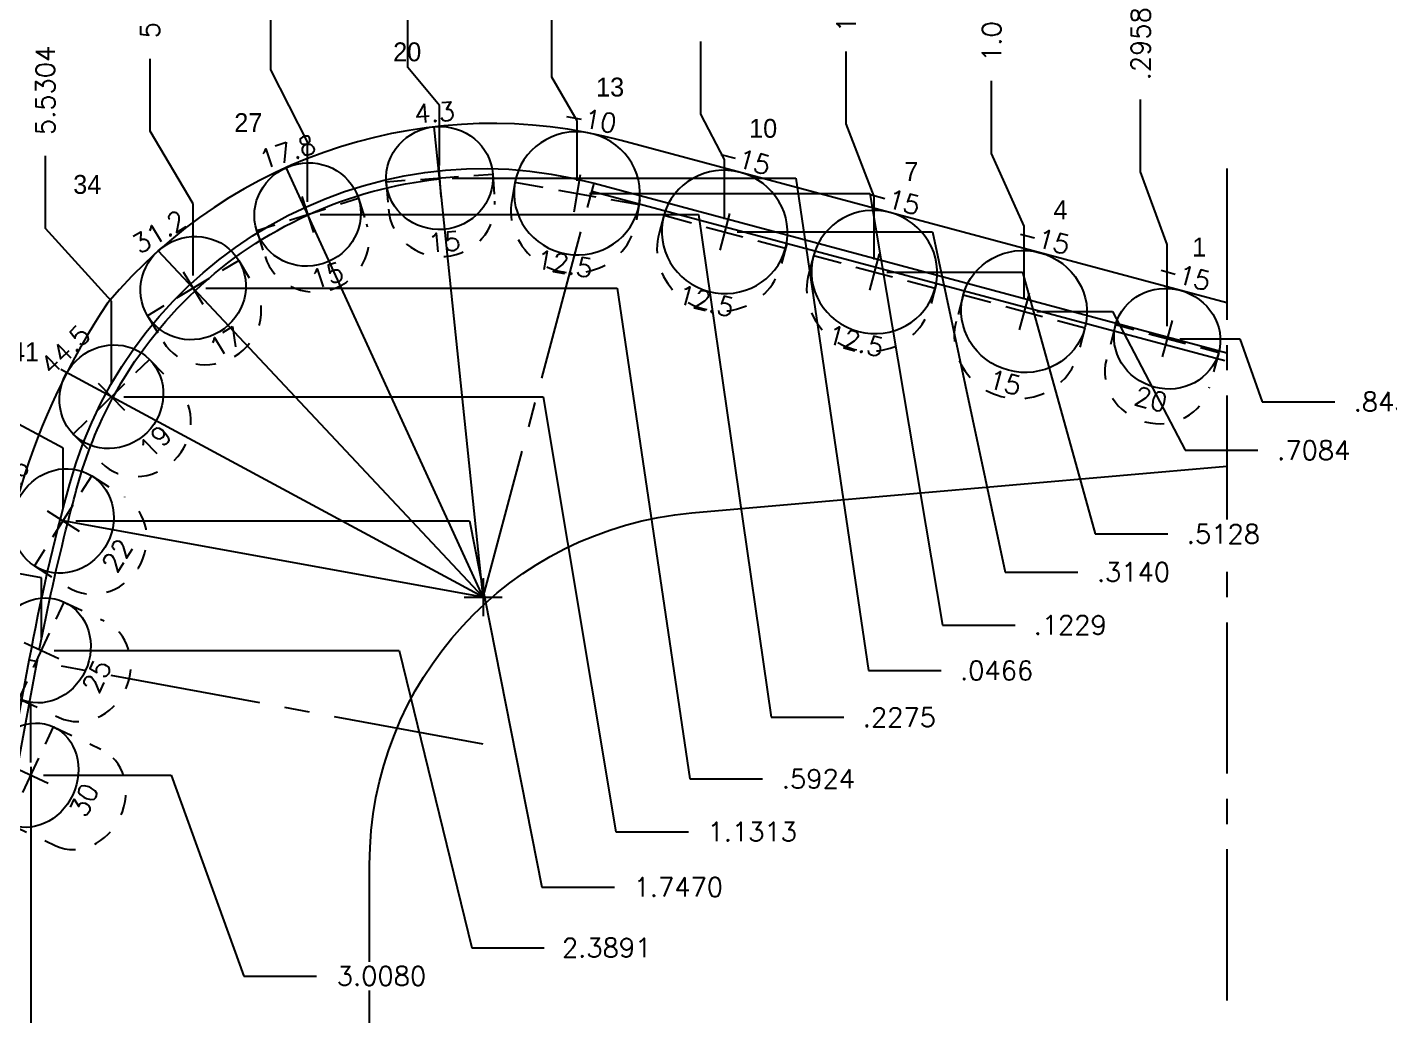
# Model space of a CAD drawing. Extents: x 34 to 102, y 11 to 33.
# Drawn here: x 37.39 to 44.15, y 25.53 to 30.43 of the extents above; entities that cross this region are included whole.
import ezdxf
from ezdxf.enums import TextEntityAlignment as Align

# ---------------------------------------------------------------- set-up
doc = ezdxf.new("R2010")
doc.units = 0
doc.header["$MEASUREMENT"] = 0
doc.header["$PDMODE"] = 35
doc.linetypes.add('CENTER2', pattern=[1.125, 0.75, -0.125, 0.125, -0.125])
doc.linetypes.add('HIDDEN2', pattern=[0.1875, 0.125, -0.0625])
doc.layers.get('0').update_dxf_attribs({"linetype": 'CONTINUOUS'})
doc.layers.get('Defpoints').update_dxf_attribs({"color": 10, "linetype": 'CONTINUOUS'})
for name, color, linetype in [('Blade1', 40, 'CONTINUOUS'), ('CDG-37977R1', 7, 'CONTINUOUS'), ('CLine', 5, 'CENTER2'), ('Dims', 4, 'CONTINUOUS')]:
    doc.layers.add(name, color=color, linetype=linetype)
doc.styles.add('RomanS', font='romans')
doc.dimstyles.get("Standard").update_dxf_attribs({"dimtxt": 0.094, "dimasz": 0.18, "dimexe": 0.0625, "dimexo": 0.0625, "dimgap": 0.09, "dimtad": 0, "dimtih": 1, "dimtoh": 1, "dimdec": 4, "dimzin": 4, "dimdsep": 46, "dimtxsty": 'RomanS', "dimcen": 0.09, "dimazin": 1, "dimtfac": 1, "dimtdec": 4, "dimtofl": 0, "dimtmove": 0, "dimatfit": 1, "dimfxl": 1, "dimtfill": 1, "dimtolj": 1, "dimtzin": 0, "dimarcsym": 0})

# ---------------------------------------------------------------- blocks, each defined once
blk = doc.blocks.new('CMark')
at = {"layer": 'CLine'}
for p, q in [((0, 0.094), (0, -0.094)), ((-0.094, 0), (0.094, 0))]:
    blk.add_line(p, q, dxfattribs=at)
blk = doc.blocks.new('1313@20')
for p, q in [((-0.1705, 0), (-0.2645, 0)), ((0.1707, 0), (0.2645, 0))]:
    blk.add_line(p, q)
at = {"color": 8, "linetype": 'HIDDEN2', "ltscale": 0.5}
blk.add_line((-0.2645, 0), (-0.2645, -0.1779), dxfattribs=at)
at = {"color": 8, "linetype": 'HIDDEN2', "ltscale": 0.5, "flags": 128}
blk.add_lwpolyline([(0.2645, 0), (0.2645, -0.1779)], dxfattribs=at)
blk.add_ellipse((0, 0), major_axis=(0.2645, 0), ratio=0.939693)
at = {"color": 8, "linetype": 'HIDDEN2', "ltscale": 0.5}
blk.add_ellipse((0, -0.1779), major_axis=(0.2645, 0), ratio=0.939693, start_param=3.141593, end_param=6.283185, dxfattribs=at)
blk.add_blockref('CMark', (0, 0))
at = {"style": 'RomanS'}
blk.add_text('20', height=0.094, dxfattribs=at).set_placement((0, -0.311), align=Align.MIDDLE_CENTER)
blk.add_attdef('ANG', text='', height=0.094, dxfattribs=at).set_placement((0, 0.2511), align=Align.BOTTOM_CENTER)
blk = doc.blocks.new('1613@12.5')
for p, q in [((-0.1705, 0), (-0.3125, 0)), ((0.1707, 0), (0.3125, 0))]:
    blk.add_line(p, q)
at = {"color": 8, "linetype": 'HIDDEN2', "ltscale": 0.5}
blk.add_line((-0.3125, 0), (-0.3125, -0.0904), dxfattribs=at)
at = {"color": 8, "linetype": 'HIDDEN2', "ltscale": 0.5, "flags": 128}
blk.add_lwpolyline([(0.3125, 0.0221), (0.3125, -0.0904)], dxfattribs=at)
blk.add_ellipse((0, 0), major_axis=(-0.3125, 0), ratio=0.97632, start_param=3.141593, end_param=9.424778)
at = {"color": 8, "linetype": 'HIDDEN2', "ltscale": 0.5}
blk.add_ellipse((0, -0.0904), major_axis=(-0.3125, 0), ratio=0.97632, start_param=0, end_param=3.141593, dxfattribs=at)
blk.add_blockref('CMark', (0, 0))
at = {"style": 'RomanS'}
blk.add_text('12.5', height=0.094, dxfattribs=at).set_placement((0, -0.355), align=Align.MIDDLE_CENTER)
blk.add_attdef('ANG', text='', height=0.094, dxfattribs=at).set_placement((0, 0.2975), align=Align.BOTTOM_CENTER)
blk = doc.blocks.new('1313@15')
for p, q in [((-0.1705, 0), (-0.2645, 0)), ((0.1707, 0), (0.2645, 0))]:
    blk.add_line(p, q)
at = {"color": 8, "linetype": 'HIDDEN2', "ltscale": 0.5}
blk.add_line((-0.2645, 0), (-0.2645, -0.1346), dxfattribs=at)
at = {"color": 8, "linetype": 'HIDDEN2', "ltscale": 0.5, "flags": 128}
blk.add_lwpolyline([(0.2645, 0), (0.2645, -0.1346)], dxfattribs=at)
blk.add_ellipse((0, 0), major_axis=(0.2645, 0), ratio=0.965926)
at = {"color": 8, "linetype": 'HIDDEN2', "ltscale": 0.5}
blk.add_ellipse((0, -0.1346), major_axis=(0.2645, 0), ratio=0.965926, start_param=3.141593, end_param=6.283185, dxfattribs=at)
blk.add_blockref('CMark', (0, 0))
at = {"style": 'RomanS'}
blk.add_text('15', height=0.094, dxfattribs=at).set_placement((0, -0.318), align=Align.MIDDLE_CENTER)
blk.add_attdef('ANG', text='', height=0.094, dxfattribs=at).set_placement((0, 0.2511), align=Align.BOTTOM_CENTER)
blk = doc.blocks.new('1313@17')
for p, q in [((-0.1705, 0), (-0.2645, 0)), ((0.1707, 0), (0.2645, 0))]:
    blk.add_line(p, q)
at = {"color": 8, "linetype": 'HIDDEN2', "ltscale": 0.5}
blk.add_line((-0.2645, 0), (-0.2645, -0.152), dxfattribs=at)
at = {"color": 8, "linetype": 'HIDDEN2', "ltscale": 0.5, "flags": 128}
blk.add_lwpolyline([(0.2645, 0), (0.2645, -0.152)], dxfattribs=at)
blk.add_ellipse((0, 0), major_axis=(0.2645, 0), ratio=0.956305)
at = {"color": 8, "linetype": 'HIDDEN2', "ltscale": 0.5}
blk.add_ellipse((0, -0.152), major_axis=(0.2645, 0), ratio=0.92388, start_param=3.141593, end_param=6.283185, dxfattribs=at)
blk.add_blockref('CMark', (0, 0))
at = {"style": 'RomanS'}
blk.add_text('17', height=0.094, dxfattribs=at).set_placement((0, -0.311), align=Align.MIDDLE_CENTER)
blk.add_attdef('ANG', text='', height=0.094, dxfattribs=at).set_placement((0, 0.2511), align=Align.BOTTOM_CENTER)
blk = doc.blocks.new('1313@19')
for p, q in [((-0.1705, 0), (-0.2645, 0)), ((0.1707, 0), (0.2645, 0))]:
    blk.add_line(p, q)
at = {"color": 8, "linetype": 'HIDDEN2', "ltscale": 0.5}
blk.add_line((-0.2645, 0), (-0.2645, -0.199), dxfattribs=at)
at = {"color": 8, "linetype": 'HIDDEN2', "ltscale": 0.5, "flags": 128}
blk.add_lwpolyline([(0.2645, 0), (0.2645, -0.199)], dxfattribs=at)
blk.add_ellipse((0, 0), major_axis=(0.2645, 0), ratio=0.945519)
at = {"color": 8, "linetype": 'HIDDEN2', "ltscale": 0.5}
blk.add_ellipse((0, -0.199), major_axis=(0.2645, 0), ratio=0.92388, start_param=3.141593, end_param=6.283185, dxfattribs=at)
blk.add_blockref('CMark', (0, 0))
at = {"style": 'RomanS'}
blk.add_text('19', height=0.094, dxfattribs=at).set_placement((0, -0.311), align=Align.MIDDLE_CENTER)
blk.add_attdef('ANG', text='', height=0.094, dxfattribs=at).set_placement((0, 0.2511), align=Align.BOTTOM_CENTER)
blk = doc.blocks.new('1313@22')
for p, q in [((-0.1705, 0), (-0.2645, 0)), ((0.1707, 0), (0.2645, 0))]:
    blk.add_line(p, q)
at = {"color": 8, "linetype": 'HIDDEN2', "ltscale": 0.5}
blk.add_line((-0.2645, 0), (-0.2645, -0.1948), dxfattribs=at)
at = {"color": 8, "linetype": 'HIDDEN2', "ltscale": 0.5, "flags": 128}
blk.add_lwpolyline([(0.2645, 0), (0.2645, -0.1948)], dxfattribs=at)
blk.add_ellipse((0, 0), major_axis=(0.2645, 0), ratio=0.927184)
at = {"color": 8, "linetype": 'HIDDEN2', "ltscale": 0.5}
blk.add_ellipse((0, -0.1948), major_axis=(0.2645, 0), ratio=0.927184, start_param=3.141593, end_param=6.283185, dxfattribs=at)
blk.add_blockref('CMark', (0, 0))
at = {"style": 'RomanS'}
blk.add_text('22', height=0.094, dxfattribs=at).set_placement((0, -0.318), align=Align.MIDDLE_CENTER)
blk.add_attdef('ANG', text='', height=0.094, dxfattribs=at).set_placement((0, 0.2511), align=Align.BOTTOM_CENTER)
blk = doc.blocks.new('1313@25')
for p, q in [((-0.1705, 0), (-0.2645, 0)), ((0.1707, 0), (0.2645, 0))]:
    blk.add_line(p, q)
at = {"color": 8, "linetype": 'HIDDEN2', "ltscale": 0.5}
blk.add_line((-0.2645, 0), (-0.2645, -0.2198), dxfattribs=at)
at = {"color": 8, "linetype": 'HIDDEN2', "ltscale": 0.5, "flags": 128}
blk.add_lwpolyline([(0.2645, 0), (0.2645, -0.2198)], dxfattribs=at)
blk.add_ellipse((0, 0), major_axis=(0.2645, 0), ratio=0.906308)
at = {"color": 8, "linetype": 'HIDDEN2', "ltscale": 0.5}
blk.add_ellipse((0, -0.2198), major_axis=(0.2645, 0), ratio=0.906308, start_param=3.141593, end_param=6.283185, dxfattribs=at)
blk.add_blockref('CMark', (0, 0))
at = {"style": 'RomanS'}
blk.add_text('25', height=0.094, dxfattribs=at).set_placement((0, -0.3022), align=Align.MIDDLE_CENTER)
blk.add_attdef('ANG', text='', height=0.094, dxfattribs=at).set_placement((0, 0.2511), align=Align.BOTTOM_CENTER)
blk = doc.blocks.new('1313@30')
for p, q in [((-0.1705, 0), (-0.2645, 0)), ((0.1707, 0), (0.2645, 0))]:
    blk.add_line(p, q)
at = {"color": 8, "linetype": 'HIDDEN2', "ltscale": 0.5}
blk.add_line((-0.2645, 0), (-0.2645, -0.26), dxfattribs=at)
at = {"color": 8, "linetype": 'HIDDEN2', "ltscale": 0.5, "flags": 128}
blk.add_lwpolyline([(0.2645, 0), (0.2645, -0.26)], dxfattribs=at)
blk.add_ellipse((0, 0), major_axis=(0.2645, 0), ratio=0.866025)
at = {"color": 8, "linetype": 'HIDDEN2', "ltscale": 0.5}
blk.add_ellipse((0, -0.26), major_axis=(0.2645, 0), ratio=0.866025, start_param=3.141593, end_param=6.283185, dxfattribs=at)
blk.add_blockref('CMark', (0, 0))
at = {"style": 'RomanS'}
blk.add_text('30', height=0.094, dxfattribs=at).set_placement((0, -0.2916), align=Align.MIDDLE_CENTER)
blk.add_attdef('ANG', text='', height=0.094, dxfattribs=at).set_placement((0, 0.2511), align=Align.BOTTOM_CENTER)
blk = doc.blocks.new('*D386')
at = {"layer": 'Defpoints', "color": 0, "transparency": 16777216}
for p in [(42.9123, 30.0755), (43.3399, 29.7321), (43.044, 28.8888)]:
    blk.add_point(p, dxfattribs=at)
at = {"layer": 'Dims', "color": 0, "lineweight": -2, "transparency": 16777216}
for p, q in [((42.9123, 29.7155), (42.9123, 30.0755)), ((43.044, 29.3555), (42.9123, 29.7155)), ((43.044, 28.9513), (43.044, 29.3555))]:
    blk.add_line(p, q, dxfattribs=at)
at = {"layer": 'Dims', "color": 0, "transparency": 16777216, "insert": (42.9123, 30.3513), "char_height": 0.094, "attachment_point": 5, "rotation": 90, "style": 'RomanS', "bg_fill": 3, "box_fill_scale": 1.25, "bg_fill_color": 256, "bg_fill_true_color": 13158600, "bg_fill_transparency": 0}
blk.add_mtext('\\A1;.2958', dxfattribs=at)
blk = doc.blocks.new('*D358')
at = {"layer": 'Defpoints', "color": 0, "transparency": 16777216}
for p in [(42.1734, 30.1671), (43.3399, 29.7321), (42.3347, 29.0237)]:
    blk.add_point(p, dxfattribs=at)
at = {"layer": 'Dims', "color": 0, "lineweight": -2, "transparency": 16777216}
for p, q in [((42.1734, 29.8071), (42.1734, 30.1671)), ((42.3347, 29.4471), (42.1734, 29.8071)), ((42.3347, 29.0862), (42.3347, 29.4471))]:
    blk.add_line(p, q, dxfattribs=at)
at = {"layer": 'Dims', "color": 0, "transparency": 16777216, "insert": (42.1734, 30.4831), "char_height": 0.094, "attachment_point": 5, "rotation": 90, "style": 'RomanS', "bg_fill": 3, "box_fill_scale": 1.25, "bg_fill_color": 256, "bg_fill_true_color": 13158600, "bg_fill_transparency": 0}
blk.add_mtext('\\A1;1.0052', dxfattribs=at)
blk = doc.blocks.new('*D387')
at = {"layer": 'Defpoints', "color": 0, "transparency": 16777216}
for p in [(41.4528, 30.3136), (43.3399, 29.7321), (41.5919, 29.2193)]:
    blk.add_point(p, dxfattribs=at)
at = {"layer": 'Dims', "color": 0, "lineweight": -2, "transparency": 16777216}
for p, q in [((41.4528, 29.9536), (41.4528, 30.3136)), ((41.5919, 29.5936), (41.4528, 29.9536)), ((41.5919, 29.2818), (41.5919, 29.5936))]:
    blk.add_line(p, q, dxfattribs=at)
at = {"layer": 'Dims', "color": 0, "transparency": 16777216, "insert": (41.4528, 30.6296), "char_height": 0.094, "attachment_point": 5, "rotation": 90, "style": 'RomanS', "bg_fill": 3, "box_fill_scale": 1.25, "bg_fill_color": 256, "bg_fill_true_color": 13158600, "bg_fill_transparency": 0}
blk.add_mtext('\\A1;1.7480', dxfattribs=at)
blk = doc.blocks.new('*D388')
at = {"layer": 'Defpoints', "color": 0, "transparency": 16777216}
for p in [(40.7321, 30.3624), (43.3399, 29.7321), (40.8499, 29.4181)]:
    blk.add_point(p, dxfattribs=at)
at = {"layer": 'Dims', "color": 0, "lineweight": -2, "transparency": 16777216}
for p, q in [((40.7321, 30.0024), (40.7321, 30.3624)), ((40.8499, 29.7781), (40.7321, 30.0024)), ((40.8499, 29.4806), (40.8499, 29.7781))]:
    blk.add_line(p, q, dxfattribs=at)
at = {"layer": 'Dims', "color": 0, "transparency": 16777216, "insert": (40.7321, 30.6829), "char_height": 0.094, "attachment_point": 5, "rotation": 90, "style": 'RomanS', "bg_fill": 3, "box_fill_scale": 1.25, "bg_fill_color": 256, "bg_fill_true_color": 13158600, "bg_fill_transparency": 0}
blk.add_mtext('\\A1;2.4899', dxfattribs=at)
blk = doc.blocks.new('*D389')
at = {"layer": 'Defpoints', "color": 0, "transparency": 16777216}
for p in [(39.9932, 30.5455), (43.3399, 29.7321), (40.118, 29.6092)]:
    blk.add_point(p, dxfattribs=at)
at = {"layer": 'Dims', "color": 0, "lineweight": -2, "transparency": 16777216}
for p, q in [((39.9932, 30.1855), (39.9932, 30.5455)), ((40.118, 29.9692), (39.9932, 30.1855)), ((40.118, 29.6717), (40.118, 29.9692))]:
    blk.add_line(p, q, dxfattribs=at)
at = {"layer": 'Dims', "color": 0, "transparency": 16777216, "insert": (39.9932, 30.8683), "char_height": 0.094, "attachment_point": 5, "rotation": 90, "style": 'RomanS', "bg_fill": 3, "box_fill_scale": 1.25, "bg_fill_color": 256, "bg_fill_true_color": 13158600, "bg_fill_transparency": 0}
blk.add_mtext('\\A1;3.2218', dxfattribs=at)
blk = doc.blocks.new('*D390')
at = {"layer": 'Defpoints', "color": 0, "transparency": 16777216}
for p in [(39.2786, 30.5943), (43.3399, 29.7321), (39.4363, 29.6855)]:
    blk.add_point(p, dxfattribs=at)
at = {"layer": 'Dims', "color": 0, "lineweight": -2, "transparency": 16777216}
for p, q in [((39.2786, 30.2343), (39.2786, 30.5943)), ((39.4363, 30.0455), (39.2786, 30.2343)), ((39.4363, 29.748), (39.4363, 30.0455))]:
    blk.add_line(p, q, dxfattribs=at)
at = {"layer": 'Dims', "color": 0, "transparency": 16777216, "insert": (39.2786, 30.9171), "char_height": 0.094, "attachment_point": 5, "rotation": 90, "style": 'RomanS', "bg_fill": 3, "box_fill_scale": 1.25, "bg_fill_color": 256, "bg_fill_true_color": 13158600, "bg_fill_transparency": 0}
blk.add_mtext('\\A1;3.9036', dxfattribs=at)
blk = doc.blocks.new('*D391')
at = {"layer": 'Defpoints', "color": 0, "transparency": 16777216}
for p in [(38.6008, 30.5821), (43.3399, 29.7321), (38.7823, 29.5046)]:
    blk.add_point(p, dxfattribs=at)
at = {"layer": 'Dims', "color": 0, "lineweight": -2, "transparency": 16777216}
for p, q in [((38.6008, 30.2221), (38.6008, 30.5821)), ((38.7823, 29.8646), (38.6008, 30.2221)), ((38.7823, 29.5671), (38.7823, 29.8646))]:
    blk.add_line(p, q, dxfattribs=at)
at = {"layer": 'Dims', "color": 0, "transparency": 16777216, "insert": (38.6008, 30.9049), "char_height": 0.094, "attachment_point": 5, "rotation": 90, "style": 'RomanS', "bg_fill": 3, "box_fill_scale": 1.25, "bg_fill_color": 256, "bg_fill_true_color": 13158600, "bg_fill_transparency": 0}
blk.add_mtext('\\A1;4.5576', dxfattribs=at)
blk = doc.blocks.new('*D392')
at = {"layer": 'Defpoints', "color": 0, "transparency": 16777216}
for p in [(38.0013, 30.2772), (43.3399, 29.7321), (38.2149, 29.1396)]:
    blk.add_point(p, dxfattribs=at)
at = {"layer": 'Dims', "color": 0, "lineweight": -2, "transparency": 16777216}
for p, q in [((38.0013, 29.9172), (38.0013, 30.2772)), ((38.2149, 29.5572), (38.0013, 29.9172)), ((38.2149, 29.2021), (38.2149, 29.5572))]:
    blk.add_line(p, q, dxfattribs=at)
at = {"layer": 'Dims', "color": 0, "transparency": 16777216, "insert": (38.0013, 30.5999), "char_height": 0.094, "attachment_point": 5, "rotation": 90, "style": 'RomanS', "bg_fill": 3, "box_fill_scale": 1.25, "bg_fill_color": 256, "bg_fill_true_color": 13158600, "bg_fill_transparency": 0}
blk.add_mtext('\\A1;5.1250', dxfattribs=at)
blk = doc.blocks.new('*D393')
at = {"layer": 'Defpoints', "color": 0, "transparency": 16777216}
for p in [(37.4822, 29.795), (43.3399, 29.7321), (37.8095, 28.6008)]:
    blk.add_point(p, dxfattribs=at)
at = {"layer": 'Dims', "color": 0, "lineweight": -2, "transparency": 16777216}
for p, q in [((37.4822, 29.435), (37.4822, 29.795)), ((37.8095, 29.075), (37.4822, 29.435)), ((37.8095, 28.6633), (37.8095, 29.075))]:
    blk.add_line(p, q, dxfattribs=at)
at = {"layer": 'Dims', "color": 0, "transparency": 16777216, "insert": (37.4822, 30.12), "char_height": 0.094, "attachment_point": 5, "rotation": 90, "style": 'RomanS', "bg_fill": 3, "box_fill_scale": 1.25, "bg_fill_color": 256, "bg_fill_true_color": 13158600, "bg_fill_transparency": 0}
blk.add_mtext('\\A1;5.5304', dxfattribs=at)
blk = doc.blocks.new('*D394')
at = {"layer": 'Defpoints', "color": 0, "transparency": 16777216}
for p in [(43.3399, 29.7321), (37.0669, 28.9772), (37.5701, 27.9851)]:
    blk.add_point(p, dxfattribs=at)
at = {"layer": 'Dims', "color": 0, "lineweight": -2, "transparency": 16777216}
for p, q in [((37.0669, 28.6172), (37.0669, 28.9772)), ((37.5701, 28.3451), (37.0669, 28.6172)), ((37.5701, 28.0476), (37.5701, 28.3451))]:
    blk.add_line(p, q, dxfattribs=at)
at = {"layer": 'Dims', "color": 0, "transparency": 16777216, "insert": (37.0669, 29.2999), "char_height": 0.094, "attachment_point": 5, "rotation": 90, "style": 'RomanS', "bg_fill": 3, "box_fill_scale": 1.25, "bg_fill_color": 256, "bg_fill_true_color": 13158600, "bg_fill_transparency": 0}
blk.add_mtext('\\A1;5.7698', dxfattribs=at)
blk = doc.blocks.new('*D395')
at = {"layer": 'Defpoints', "color": 0, "transparency": 16777216}
for p in [(43.3399, 29.7321), (36.6942, 28.2011), (37.4631, 27.343)]:
    blk.add_point(p, dxfattribs=at)
at = {"layer": 'Dims', "color": 0, "lineweight": -2, "transparency": 16777216}
for p, q in [((36.6942, 27.8411), (36.6942, 28.2011)), ((37.4631, 27.703), (36.6942, 27.8411)), ((37.4631, 27.4055), (37.4631, 27.703))]:
    blk.add_line(p, q, dxfattribs=at)
at = {"layer": 'Dims', "color": 0, "transparency": 16777216, "insert": (36.6942, 28.5238), "char_height": 0.094, "attachment_point": 5, "rotation": 90, "style": 'RomanS', "bg_fill": 3, "box_fill_scale": 1.25, "bg_fill_color": 256, "bg_fill_true_color": 13158600, "bg_fill_transparency": 0}
blk.add_mtext('\\A1;5.8768', dxfattribs=at)
blk = doc.blocks.new('*D396')
at = {"layer": 'Defpoints', "color": 0, "transparency": 16777216}
for p in [(43.3399, 29.7321), (36.5721, 27.5724), (37.4105, 26.7241)]:
    blk.add_point(p, dxfattribs=at)
at = {"layer": 'Dims', "color": 0, "lineweight": -2, "transparency": 16777216}
for p, q in [((36.5721, 27.2124), (36.5721, 27.5724)), ((37.4105, 27.0841), (36.5721, 27.2124)), ((37.4105, 26.7866), (37.4105, 27.0841))]:
    blk.add_line(p, q, dxfattribs=at)
at = {"layer": 'Dims', "color": 0, "transparency": 16777216, "insert": (36.5721, 27.8974), "char_height": 0.094, "attachment_point": 5, "rotation": 90, "style": 'RomanS', "bg_fill": 3, "box_fill_scale": 1.25, "bg_fill_color": 256, "bg_fill_true_color": 13158600, "bg_fill_transparency": 0}
blk.add_mtext('\\A1;5.9294', dxfattribs=at)
blk = doc.blocks.new('*D397')
at = {"layer": 'Defpoints', "color": 0, "transparency": 16777216}
for p in [(43.3399, 29.7321), (43.044, 28.8888), (43.8744, 28.5763)]:
    blk.add_point(p, dxfattribs=at)
at = {"layer": 'Dims', "color": 0, "lineweight": -2, "transparency": 16777216}
for p, q in [((43.1065, 28.8888), (43.404, 28.8888)), ((43.404, 28.8888), (43.5144, 28.5763)), ((43.5144, 28.5763), (43.8744, 28.5763))]:
    blk.add_line(p, q, dxfattribs=at)
at = {"layer": 'Dims', "color": 0, "transparency": 16777216, "insert": (44.1501, 28.5763), "char_height": 0.094, "attachment_point": 5, "style": 'RomanS', "bg_fill": 3, "box_fill_scale": 1.25, "bg_fill_color": 256, "bg_fill_true_color": 13158600, "bg_fill_transparency": 0}
blk.add_mtext('\\A1;.8433', dxfattribs=at)
blk = doc.blocks.new('*D359')
at = {"layer": 'Defpoints', "color": 0, "transparency": 16777216}
for p in [(43.3399, 29.7321), (42.3347, 29.0237), (43.4929, 28.3356)]:
    blk.add_point(p, dxfattribs=at)
at = {"layer": 'Dims', "color": 0, "lineweight": -2, "transparency": 16777216}
for p, q in [((42.3972, 29.0237), (42.7729, 29.0237)), ((42.7729, 29.0237), (43.1329, 28.3356)), ((43.1329, 28.3356), (43.4929, 28.3356))]:
    blk.add_line(p, q, dxfattribs=at)
at = {"layer": 'Dims', "color": 0, "transparency": 16777216, "insert": (43.7709, 28.3356), "char_height": 0.094, "attachment_point": 5, "style": 'RomanS', "bg_fill": 3, "box_fill_scale": 1.25, "bg_fill_color": 256, "bg_fill_true_color": 13158600, "bg_fill_transparency": 0}
blk.add_mtext('\\A1;.7084', dxfattribs=at)
blk = doc.blocks.new('*D398')
at = {"layer": 'Defpoints', "color": 0, "transparency": 16777216}
for p in [(43.3399, 29.7321), (41.5919, 29.2193), (43.0471, 27.9206)]:
    blk.add_point(p, dxfattribs=at)
at = {"layer": 'Dims', "color": 0, "lineweight": -2, "transparency": 16777216}
for p, q in [((41.6544, 29.2193), (42.3271, 29.2193)), ((42.3271, 29.2193), (42.6871, 27.9206)), ((42.6871, 27.9206), (43.0471, 27.9206))]:
    blk.add_line(p, q, dxfattribs=at)
at = {"layer": 'Dims', "color": 0, "transparency": 16777216, "insert": (43.3229, 27.9206), "char_height": 0.094, "attachment_point": 5, "style": 'RomanS', "bg_fill": 3, "box_fill_scale": 1.25, "bg_fill_color": 256, "bg_fill_true_color": 13158600, "bg_fill_transparency": 0}
blk.add_mtext('\\A1;.5128', dxfattribs=at)
blk = doc.blocks.new('*D399')
at = {"layer": 'Defpoints', "color": 0, "transparency": 16777216}
for p in [(43.3399, 29.7321), (40.8499, 29.4181), (42.6013, 27.7314)]:
    blk.add_point(p, dxfattribs=at)
at = {"layer": 'Dims', "color": 0, "lineweight": -2, "transparency": 16777216}
for p, q in [((40.9124, 29.4181), (41.8813, 29.4181)), ((41.8813, 29.4181), (42.2413, 27.7314)), ((42.2413, 27.7314), (42.6013, 27.7314))]:
    blk.add_line(p, q, dxfattribs=at)
at = {"layer": 'Dims', "color": 0, "transparency": 16777216, "insert": (42.8771, 27.7314), "char_height": 0.094, "attachment_point": 5, "style": 'RomanS', "bg_fill": 3, "box_fill_scale": 1.25, "bg_fill_color": 256, "bg_fill_true_color": 13158600, "bg_fill_transparency": 0}
blk.add_mtext('\\A1;.3140', dxfattribs=at)
blk = doc.blocks.new('*D400')
at = {"layer": 'Defpoints', "color": 0, "transparency": 16777216}
for p in [(43.3399, 29.7321), (40.118, 29.6092), (42.2898, 27.469)]:
    blk.add_point(p, dxfattribs=at)
at = {"layer": 'Dims', "color": 0, "lineweight": -2, "transparency": 16777216}
for p, q in [((40.1805, 29.6092), (41.5698, 29.6092)), ((41.5698, 29.6092), (41.9298, 27.469)), ((41.9298, 27.469), (42.2898, 27.469))]:
    blk.add_line(p, q, dxfattribs=at)
at = {"layer": 'Dims', "color": 0, "transparency": 16777216, "insert": (42.5634, 27.469), "char_height": 0.094, "attachment_point": 5, "style": 'RomanS', "bg_fill": 3, "box_fill_scale": 1.25, "bg_fill_color": 256, "bg_fill_true_color": 13158600, "bg_fill_transparency": 0}
blk.add_mtext('\\A1;.1229', dxfattribs=at)
blk = doc.blocks.new('*D401')
at = {"layer": 'Defpoints', "color": 0, "transparency": 16777216}
for p in [(43.3399, 29.7321), (39.4363, 29.6855), (41.9228, 27.2434)]:
    blk.add_point(p, dxfattribs=at)
at = {"layer": 'Dims', "color": 0, "lineweight": -2, "transparency": 16777216}
for p, q in [((39.4988, 29.6855), (41.2028, 29.6855)), ((41.2028, 29.6855), (41.5628, 27.2434)), ((41.5628, 27.2434), (41.9228, 27.2434))]:
    blk.add_line(p, q, dxfattribs=at)
at = {"layer": 'Dims', "color": 0, "transparency": 16777216, "insert": (42.1986, 27.2434), "char_height": 0.094, "attachment_point": 5, "style": 'RomanS', "bg_fill": 3, "box_fill_scale": 1.25, "bg_fill_color": 256, "bg_fill_true_color": 13158600, "bg_fill_transparency": 0}
blk.add_mtext('\\A1;.0466', dxfattribs=at)
blk = doc.blocks.new('*D402')
at = {"layer": 'Defpoints', "color": 0, "transparency": 16777216}
for p in [(43.3399, 29.7321), (38.7823, 29.5046), (41.4403, 27.0114)]:
    blk.add_point(p, dxfattribs=at)
at = {"layer": 'Dims', "color": 0, "lineweight": -2, "transparency": 16777216}
for p, q in [((38.8448, 29.5046), (40.7203, 29.5046)), ((40.7203, 29.5046), (41.0803, 27.0114)), ((41.0803, 27.0114), (41.4403, 27.0114))]:
    blk.add_line(p, q, dxfattribs=at)
at = {"layer": 'Dims', "color": 0, "transparency": 16777216, "insert": (41.7161, 27.0114), "char_height": 0.094, "attachment_point": 5, "style": 'RomanS', "bg_fill": 3, "box_fill_scale": 1.25, "bg_fill_color": 256, "bg_fill_true_color": 13158600, "bg_fill_transparency": 0}
blk.add_mtext('\\A1;.2275', dxfattribs=at)
blk = doc.blocks.new('*D403')
at = {"layer": 'Defpoints', "color": 0, "transparency": 16777216}
for p in [(43.3399, 29.7321), (38.2149, 29.1396), (41.0373, 26.7063)]:
    blk.add_point(p, dxfattribs=at)
at = {"layer": 'Dims', "color": 0, "lineweight": -2, "transparency": 16777216}
for p, q in [((38.2774, 29.1396), (40.3173, 29.1396)), ((40.3173, 29.1396), (40.6773, 26.7063)), ((40.6773, 26.7063), (41.0373, 26.7063))]:
    blk.add_line(p, q, dxfattribs=at)
at = {"layer": 'Dims', "color": 0, "transparency": 16777216, "insert": (41.3153, 26.7063), "char_height": 0.094, "attachment_point": 5, "style": 'RomanS', "bg_fill": 3, "box_fill_scale": 1.25, "bg_fill_color": 256, "bg_fill_true_color": 13158600, "bg_fill_transparency": 0}
blk.add_mtext('\\A1;.5924', dxfattribs=at)
blk = doc.blocks.new('*D404')
at = {"layer": 'Defpoints', "color": 0, "transparency": 16777216}
for p in [(43.3399, 29.7321), (37.8095, 28.6008), (40.6708, 26.4438)]:
    blk.add_point(p, dxfattribs=at)
at = {"layer": 'Dims', "color": 0, "lineweight": -2, "transparency": 16777216}
for p, q in [((37.872, 28.6008), (39.9508, 28.6008)), ((39.9508, 28.6008), (40.3108, 26.4438)), ((40.3108, 26.4438), (40.6708, 26.4438))]:
    blk.add_line(p, q, dxfattribs=at)
at = {"layer": 'Dims', "color": 0, "transparency": 16777216, "insert": (40.9869, 26.4438), "char_height": 0.094, "attachment_point": 5, "style": 'RomanS', "bg_fill": 3, "box_fill_scale": 1.25, "bg_fill_color": 256, "bg_fill_true_color": 13158600, "bg_fill_transparency": 0}
blk.add_mtext('\\A1;1.1313', dxfattribs=at)
blk = doc.blocks.new('*D405')
at = {"layer": 'Defpoints', "color": 0, "transparency": 16777216}
for p in [(43.3399, 29.7321), (37.5701, 27.9851), (40.3044, 26.1692)]:
    blk.add_point(p, dxfattribs=at)
at = {"layer": 'Dims', "color": 0, "lineweight": -2, "transparency": 16777216}
for p, q in [((37.6326, 27.9851), (39.5844, 27.9851)), ((39.5844, 27.9851), (39.9444, 26.1692)), ((39.9444, 26.1692), (40.3044, 26.1692))]:
    blk.add_line(p, q, dxfattribs=at)
at = {"layer": 'Dims', "color": 0, "transparency": 16777216, "insert": (40.6205, 26.1692), "char_height": 0.094, "attachment_point": 5, "style": 'RomanS', "bg_fill": 3, "box_fill_scale": 1.25, "bg_fill_color": 256, "bg_fill_true_color": 13158600, "bg_fill_transparency": 0}
blk.add_mtext('\\A1;1.7470', dxfattribs=at)
blk = doc.blocks.new('*D406')
at = {"layer": 'Defpoints', "color": 0, "transparency": 16777216}
for p in [(43.3399, 29.7321), (37.4631, 27.343), (39.9558, 25.8686)]:
    blk.add_point(p, dxfattribs=at)
at = {"layer": 'Dims', "color": 0, "lineweight": -2, "transparency": 16777216}
for p, q in [((37.5256, 27.343), (39.2358, 27.343)), ((39.2358, 27.343), (39.5958, 25.8686)), ((39.5958, 25.8686), (39.9558, 25.8686))]:
    blk.add_line(p, q, dxfattribs=at)
at = {"layer": 'Dims', "color": 0, "transparency": 16777216, "insert": (40.2651, 25.8686), "char_height": 0.094, "attachment_point": 5, "style": 'RomanS', "bg_fill": 3, "box_fill_scale": 1.25, "bg_fill_color": 256, "bg_fill_true_color": 13158600, "bg_fill_transparency": 0}
blk.add_mtext('\\A1;2.3891', dxfattribs=at)
blk = doc.blocks.new('*D407')
at = {"layer": 'Defpoints', "color": 0, "transparency": 16777216}
for p in [(43.3399, 29.7321), (37.4105, 26.7241), (38.826, 25.7282)]:
    blk.add_point(p, dxfattribs=at)
at = {"layer": 'Dims', "color": 0, "lineweight": -2, "transparency": 16777216}
for p, q in [((37.473, 26.7241), (38.106, 26.7241)), ((38.106, 26.7241), (38.466, 25.7282)), ((38.466, 25.7282), (38.826, 25.7282))]:
    blk.add_line(p, q, dxfattribs=at)
at = {"layer": 'Dims', "color": 0, "transparency": 16777216, "insert": (39.1488, 25.7282), "char_height": 0.094, "attachment_point": 5, "style": 'RomanS', "bg_fill": 3, "box_fill_scale": 1.25, "bg_fill_color": 256, "bg_fill_true_color": 13158600, "bg_fill_transparency": 0}
blk.add_mtext('\\A1;3.0080', dxfattribs=at)
blk = doc.blocks.new('1613@15')
for p, q in [((-0.1705, 0), (-0.3125, 0)), ((0.1707, 0), (0.3125, 0))]:
    blk.add_line(p, q)
at = {"color": 8, "linetype": 'HIDDEN2', "ltscale": 0.5}
blk.add_line((-0.3125, 0), (-0.3125, -0.1346), dxfattribs=at)
at = {"color": 8, "linetype": 'HIDDEN2', "ltscale": 0.5, "flags": 128}
blk.add_lwpolyline([(0.3125, 0), (0.3125, -0.1346)], dxfattribs=at)
blk.add_ellipse((0, 0), major_axis=(-0.3125, 0), ratio=0.965926, start_param=-3.141592653589793, end_param=3.141592653589793)
at = {"color": 8, "linetype": 'HIDDEN2', "ltscale": 0.5}
blk.add_ellipse((0, -0.1346), major_axis=(-0.3125, 0), ratio=0.965926, start_param=0, end_param=3.141593, dxfattribs=at)
blk.add_blockref('CMark', (0, 0))
at = {"style": 'RomanS'}
blk.add_text('15', height=0.094, dxfattribs=at).set_placement((0, -0.3644), align=Align.MIDDLE_CENTER)
blk.add_attdef('ANG', text='', height=0.094, dxfattribs=at).set_placement((0, 0.2975), align=Align.BOTTOM_CENTER)

msp = doc.modelspace()

# ---------------------------------------------------------------- linework, layer by layer
at = {"linetype": 'ByBlock', "flags": 128}
msp.add_lwpolyline([(39.08987, 21.41671), (39.08987, 26.28108, -0.3888787), (40.68734, 28.02442), (43.33987, 28.25648)], format="xyb", dxfattribs=at)
at = {"layer": 'Blade1'}
for q in [(39.40995, 29.93959), (38.67573, 29.73693), (38.04152, 29.32448), (37.55876, 28.73595), (37.57011, 27.98508)]:
    msp.add_line((39.65237, 27.60708), q, dxfattribs=at)
at = {"layer": 'CDG-37977R1', "color": 7, "linetype": 'Continuous', "flags": 128}
for points in [[(43.33987, 20.35708), (39.77288, 20.35708), (39.33987, 20.60708), (39.33987, 20.79458), (39.45571, 20.91043, 0.1989124), (39.46487, 20.93253), (39.46487, 21.03157, 0.199913), (39.45563, 21.05375), (37.21487, 23.27733), (37.21487, 26.29458), (37.40237, 27.29458, -0.0211291), (37.60312, 28.16943, -0.4124498), (40.20236, 29.65968), (43.33987, 28.81898)], [(38.7833, 29.50233, -0.0817779), (39.43684, 29.68091)], [(38.22597, 29.12782, -0.0810407), (38.7833, 29.50233)], [(37.81715, 28.59663, -0.0808973), (38.22597, 29.12782)], [(37.59447, 27.98066, -0.0043538), (37.6417, 28.15885, -0.0567328), (37.81715, 28.59663)], [(37.45228, 27.34356, -0.0154211), (37.59447, 27.98066)], [(43.33987, 20.39708), (39.7836, 20.39708), (39.37987, 20.63018), (39.37987, 20.77802), (39.484, 20.88215, 0.1989124), (39.50487, 20.93253), (39.50487, 21.03157, 0.199913), (39.4838, 21.08214), (37.25487, 23.29399), (37.25487, 26.29087), (37.44169, 27.28725, -0.0003959), (37.44476, 27.30373, -0.0003959)]]:
    msp.add_lwpolyline(points, format="xyb", dxfattribs=at)
msp.add_lwpolyline([(40.192, 29.62104), (43.32951, 28.78035)], dxfattribs=at)
at = {"layer": 'CLine'}
msp.add_line((43.33987, 29.73208), (43.33987, 20.10708), dxfattribs=at)
at = {"layer": 'CLine', "color": 1}
for p, q in [((39.65237, 27.60708), (40.20236, 29.65968)), ((39.65237, 26.87743), (37.40237, 27.29458))]:
    msp.add_line(p, q, dxfattribs=at)
at = {"layer": 'CLine', "color": 1, "linetype": 'ByBlock'}
msp.add_line((37.41047, 26.76612), (37.41047, 25.22113), dxfattribs=at)
at = {"layer": 'CLine', "color": 1, "linetype": 'ByBlock', "flags": 128}
msp.add_lwpolyline([(43.33987, 29.06682), (40.33674, 29.8715, 0.2921805), (37.79093, 29.06516, 0.1484544), (37.21487, 27.16773), (37.21487, 26.03277)], format="xyb", dxfattribs=at)

# ---------------------------------------------------------------- block references
at = {"color": 200, "linetype": 'ByBlock'}
msp.add_blockref('CMark', (39.65237, 27.60708), dxfattribs=at)
at = {"layer": 'Blade1'}
for name, p, rotation, values in [('1313@15', (39.43631, 29.68546), 4.30000000000001, {'ANG': '4.3'}), ('1613@12.5', (40.11803, 29.6092), 350.0000000000001, {'ANG': '-10'}), ('1313@15', (38.78227, 29.50458), 17.8, {'ANG': '17.8'}), ('1613@12.5', (40.84993, 29.41813), 345, {'ANG': '-15'}), ('1613@12.5', (41.5919, 29.21932), 345, {'ANG': '-15'}), ('1313@17', (38.21488, 29.13965), 31.2, {'ANG': '31.2'}), ('1313@20', (43.04403, 28.88877), 345, {'ANG': '-15'}), ('1313@19', (37.80946, 28.60078), 44.5, {'ANG': '44.5'}), ('1313@22', (37.57011, 27.98508), 57.60000000000001, {'ANG': '57.6'}), ('1313@25', (37.46305, 27.34296), 65, {'ANG': '65'}), ('1313@30', (37.41047, 26.72406), 65, {'ANG': '65'})]:
    msp.add_blockref(name, p, dxfattribs=dict(at, rotation=rotation)).add_auto_attribs(values)

# ---------------------------------------------------------------- next in the draw order: dimensions: what is measured, and where the dimension line sits
at = {"layer": 'Dims'}
dim = msp.add_ordinate_dim(feature_location=(43.04403, 28.88877), offset=(-0.13169, 1.18676), dtype=1, origin=(43.33987, 29.73208), dimstyle='Standard', dxfattribs=at)
dim.commit()
dim.dimension.update_dxf_attribs({"geometry": '*D386', "text_midpoint": (42.91235, 30.35129)})

# ---------------------------------------------------------------- next in the draw order: dimensions: what is measured, and where the dimension line sits
dim = msp.add_ordinate_dim(feature_location=(42.3347, 29.02365), offset=(-0.16131, 1.14343), dtype=1, origin=(43.33987, 29.73208), dimstyle='Standard', dxfattribs=at)
dim.commit()
dim.dimension.update_dxf_attribs({"geometry": '*D358', "text_midpoint": (42.17339, 30.48313)})

# ---------------------------------------------------------------- next in the draw order: dimensions: what is measured, and where the dimension line sits
dim = msp.add_ordinate_dim(feature_location=(41.5919, 29.21932), offset=(-0.13914, 1.09424), dtype=1, origin=(43.33987, 29.73208), dimstyle='Standard', dxfattribs=at)
dim.commit()
dim.dimension.update_dxf_attribs({"geometry": '*D387', "text_midpoint": (41.45276, 30.62961)})

# ---------------------------------------------------------------- next in the draw order: dimensions: what is measured, and where the dimension line sits
dim = msp.add_ordinate_dim(feature_location=(40.84993, 29.41813), offset=(-0.11781, 0.94426), dtype=1, origin=(43.33987, 29.73208), dimstyle='Standard', dxfattribs=at)
dim.commit()
dim.dimension.update_dxf_attribs({"geometry": '*D388', "text_midpoint": (40.73212, 30.68291)})

# ---------------------------------------------------------------- next in the draw order: dimensions: what is measured, and where the dimension line sits
dim = msp.add_ordinate_dim(feature_location=(40.11803, 29.6092), offset=(-0.12486, 0.93629), dtype=1, origin=(43.33987, 29.73208), dimstyle='Standard', dxfattribs=at)
dim.commit()
dim.dimension.update_dxf_attribs({"geometry": '*D389', "text_midpoint": (39.99316, 30.86825)})

# ---------------------------------------------------------------- next in the draw order: dimensions: what is measured, and where the dimension line sits
dim = msp.add_ordinate_dim(feature_location=(39.43631, 29.68546), offset=(-0.15767, 0.90886), dtype=1, origin=(43.33987, 29.73208), dimstyle='Standard', dxfattribs=at)
dim.commit()
dim.dimension.update_dxf_attribs({"geometry": '*D390', "text_midpoint": (39.27864, 30.91708)})

# ---------------------------------------------------------------- next in the draw order: dimensions: what is measured, and where the dimension line sits
dim = msp.add_ordinate_dim(feature_location=(38.78227, 29.50458), offset=(-0.18152, 1.07753), dtype=1, origin=(43.33987, 29.73208), dimstyle='Standard', dxfattribs=at)
dim.commit()
dim.dimension.update_dxf_attribs({"geometry": '*D391', "text_midpoint": (38.60075, 30.90487)})

# ---------------------------------------------------------------- next in the draw order: dimensions: what is measured, and where the dimension line sits
dim = msp.add_ordinate_dim(feature_location=(38.21488, 29.13965), offset=(-0.21358, 1.13754), dtype=1, origin=(43.33987, 29.73208), dimstyle='Standard', dxfattribs=at)
dim.commit()
dim.dimension.update_dxf_attribs({"geometry": '*D392', "text_midpoint": (38.0013, 30.59995)})

# ---------------------------------------------------------------- next in the draw order: dimensions: what is measured, and where the dimension line sits
dim = msp.add_ordinate_dim(feature_location=(37.80946, 28.60078), offset=(-0.32726, 1.19424), dtype=1, origin=(43.33987, 29.73208), dimstyle='Standard', dxfattribs=at)
dim.commit()
dim.dimension.update_dxf_attribs({"geometry": '*D393', "text_midpoint": (37.4822, 30.12002)})

# ---------------------------------------------------------------- next in the draw order: texts
at = {"layer": 'Blade1'}
for s, p in [('20', (39.20643, 30.26423)), ('13', (40.21229, 30.08951)), ('27', (38.41892, 29.91331)), ('10', (40.97108, 29.88488))]:
    msp.add_text(s, height=0.09375, dxfattribs=at).set_placement(p)

# ---------------------------------------------------------------- next in the draw order: dimensions: what is measured, and where the dimension line sits
at = {"layer": 'Dims'}
dim = msp.add_ordinate_dim(feature_location=(37.57011, 27.98508), offset=(-0.50319, 0.99208), dtype=1, origin=(43.33987, 29.73208), dimstyle='Standard', dxfattribs=at)
dim.commit()
dim.dimension.update_dxf_attribs({"geometry": '*D394', "text_midpoint": (37.06692, 29.29993)})

# ---------------------------------------------------------------- next in the draw order: dimensions: what is measured, and where the dimension line sits
dim = msp.add_ordinate_dim(feature_location=(37.46305, 27.34296), offset=(-0.76882, 0.85811), dtype=1, origin=(43.33987, 29.73208), dimstyle='Standard', dxfattribs=at)
dim.commit()
dim.dimension.update_dxf_attribs({"geometry": '*D395', "text_midpoint": (36.69423, 28.52384)})

# ---------------------------------------------------------------- next in the draw order: dimensions: what is measured, and where the dimension line sits
dim = msp.add_ordinate_dim(feature_location=(37.41047, 26.72406), offset=(-0.83838, 0.84837), dtype=1, origin=(43.33987, 29.73208), dimstyle='Standard', dxfattribs=at)
dim.commit()
dim.dimension.update_dxf_attribs({"geometry": '*D396', "text_midpoint": (36.57209, 27.89743)})

# ---------------------------------------------------------------- next in the draw order: dimensions: what is measured, and where the dimension line sits
dim = msp.add_ordinate_dim(feature_location=(43.04403, 28.88877), offset=(0.83032, -0.31248), dtype=0, origin=(43.33987, 29.73208), dimstyle='Standard', dxfattribs=at)
dim.commit()
dim.dimension.update_dxf_attribs({"geometry": '*D397', "text_midpoint": (44.15012, 28.57629)})

# ---------------------------------------------------------------- next in the draw order: dimensions: what is measured, and where the dimension line sits
dim = msp.add_ordinate_dim(feature_location=(42.3347, 29.02365), offset=(1.15824, -0.68801), dtype=0, origin=(43.33987, 29.73208), dimstyle='Standard', dxfattribs=at)
dim.commit()
dim.dimension.update_dxf_attribs({"geometry": '*D359', "text_midpoint": (43.77094, 28.33564)})

# ---------------------------------------------------------------- next in the draw order: dimensions: what is measured, and where the dimension line sits
dim = msp.add_ordinate_dim(feature_location=(41.5919, 29.21932), offset=(1.45523, -1.29871), dtype=0, origin=(43.33987, 29.73208), dimstyle='Standard', dxfattribs=at)
dim.commit()
dim.dimension.update_dxf_attribs({"geometry": '*D398', "text_midpoint": (43.32289, 27.92062)})

# ---------------------------------------------------------------- next in the draw order: dimensions: what is measured, and where the dimension line sits
dim = msp.add_ordinate_dim(feature_location=(40.849934, 29.41813), offset=(1.751374, -1.686719), dtype=0, origin=(43.339865, 29.732084), dimstyle='Standard', dxfattribs=at)
dim.commit()
dim.dimension.update_dxf_attribs({"geometry": '*D399', "text_midpoint": (42.87707, 27.731411)})

# ---------------------------------------------------------------- next in the draw order: dimensions: what is measured, and where the dimension line sits
dim = msp.add_ordinate_dim(feature_location=(40.11803, 29.6092), offset=(2.17182, -2.14023), dtype=0, origin=(43.33987, 29.73208), dimstyle='Standard', dxfattribs=at)
dim.commit()
dim.dimension.update_dxf_attribs({"geometry": '*D400', "text_midpoint": (42.56337, 27.46897)})

# ---------------------------------------------------------------- next in the draw order: dimensions: what is measured, and where the dimension line sits
dim = msp.add_ordinate_dim(feature_location=(39.43631, 29.68546), offset=(2.48648, -2.44209), dtype=0, origin=(43.33987, 29.73208), dimstyle='Standard', dxfattribs=at)
dim.commit()
dim.dimension.update_dxf_attribs({"geometry": '*D401', "text_midpoint": (42.19855, 27.24336)})

# ---------------------------------------------------------------- next in the draw order: dimensions: what is measured, and where the dimension line sits
dim = msp.add_ordinate_dim(feature_location=(38.78227, 29.50458), offset=(2.65806, -2.49314), dtype=0, origin=(43.33987, 29.73208), dimstyle='Standard', dxfattribs=at)
dim.commit()
dim.dimension.update_dxf_attribs({"geometry": '*D402', "text_midpoint": (41.71609, 27.01144)})

# ---------------------------------------------------------------- next in the draw order: dimensions: what is measured, and where the dimension line sits
dim = msp.add_ordinate_dim(feature_location=(38.21488, 29.13965), offset=(2.82238, -2.43338), dtype=0, origin=(43.33987, 29.73208), dimstyle='Standard', dxfattribs=at)
dim.commit()
dim.dimension.update_dxf_attribs({"geometry": '*D403', "text_midpoint": (41.31526, 26.70627)})

# ---------------------------------------------------------------- next in the draw order: dimensions: what is measured, and where the dimension line sits
dim = msp.add_ordinate_dim(feature_location=(37.80946, 28.60078), offset=(2.86138, -2.15695), dtype=0, origin=(43.33987, 29.73208), dimstyle='Standard', dxfattribs=at)
dim.commit()
dim.dimension.update_dxf_attribs({"geometry": '*D404', "text_midpoint": (40.98689, 26.44382)})

# ---------------------------------------------------------------- next in the draw order: dimensions: what is measured, and where the dimension line sits
dim = msp.add_ordinate_dim(feature_location=(37.57011, 27.98508), offset=(2.7343, -1.81591), dtype=0, origin=(43.33987, 29.73208), dimstyle='Standard', dxfattribs=at)
dim.commit()
dim.dimension.update_dxf_attribs({"geometry": '*D405', "text_midpoint": (40.62046, 26.16917)})

# ---------------------------------------------------------------- next in the draw order: dimensions: what is measured, and where the dimension line sits
dim = msp.add_ordinate_dim(feature_location=(37.46305, 27.34296), offset=(2.49275, -1.47436), dtype=0, origin=(43.33987, 29.73208), dimstyle='Standard', dxfattribs=at)
dim.commit()
dim.dimension.update_dxf_attribs({"geometry": '*D406', "text_midpoint": (40.26514, 25.8686)})

# ---------------------------------------------------------------- next in the draw order: dimensions: what is measured, and where the dimension line sits
dim = msp.add_ordinate_dim(feature_location=(37.41047, 26.72406), offset=(1.41553, -0.99584), dtype=0, origin=(43.33987, 29.73208), dimstyle='Standard', dxfattribs=at)
dim.commit()
dim.dimension.update_dxf_attribs({"geometry": '*D407', "text_midpoint": (39.14876, 25.72822)})

# ---------------------------------------------------------------- next in the draw order: linework, layer by layer
at = {"layer": 'CDG-37977R1', "color": 7, "linetype": 'Continuous', "flags": 128}
msp.add_lwpolyline([(39.50664, 29.68698, -0.0000053), (39.50668, 29.68699)], format="xyb", dxfattribs=at)

# ---------------------------------------------------------------- next in the draw order: block references
at = {"layer": 'Blade1', "rotation": 345}
msp.add_blockref('1613@15', (42.3347, 29.02365), dxfattribs=at).add_auto_attribs({'ANG': '-15'})

# ---------------------------------------------------------------- next in the draw order: texts
at = {"layer": 'Blade1'}
for s, p in [('7', (41.74033, 29.67076)), ('34', (37.62023, 29.60687)), ('4', (42.47997, 29.48054)), ('1', (43.16783, 29.29618)), ('41', (37.31153, 28.77693))]:
    msp.add_text(s, height=0.09375, dxfattribs=at).set_placement(p)

doc.saveas('drawing.dxf')
